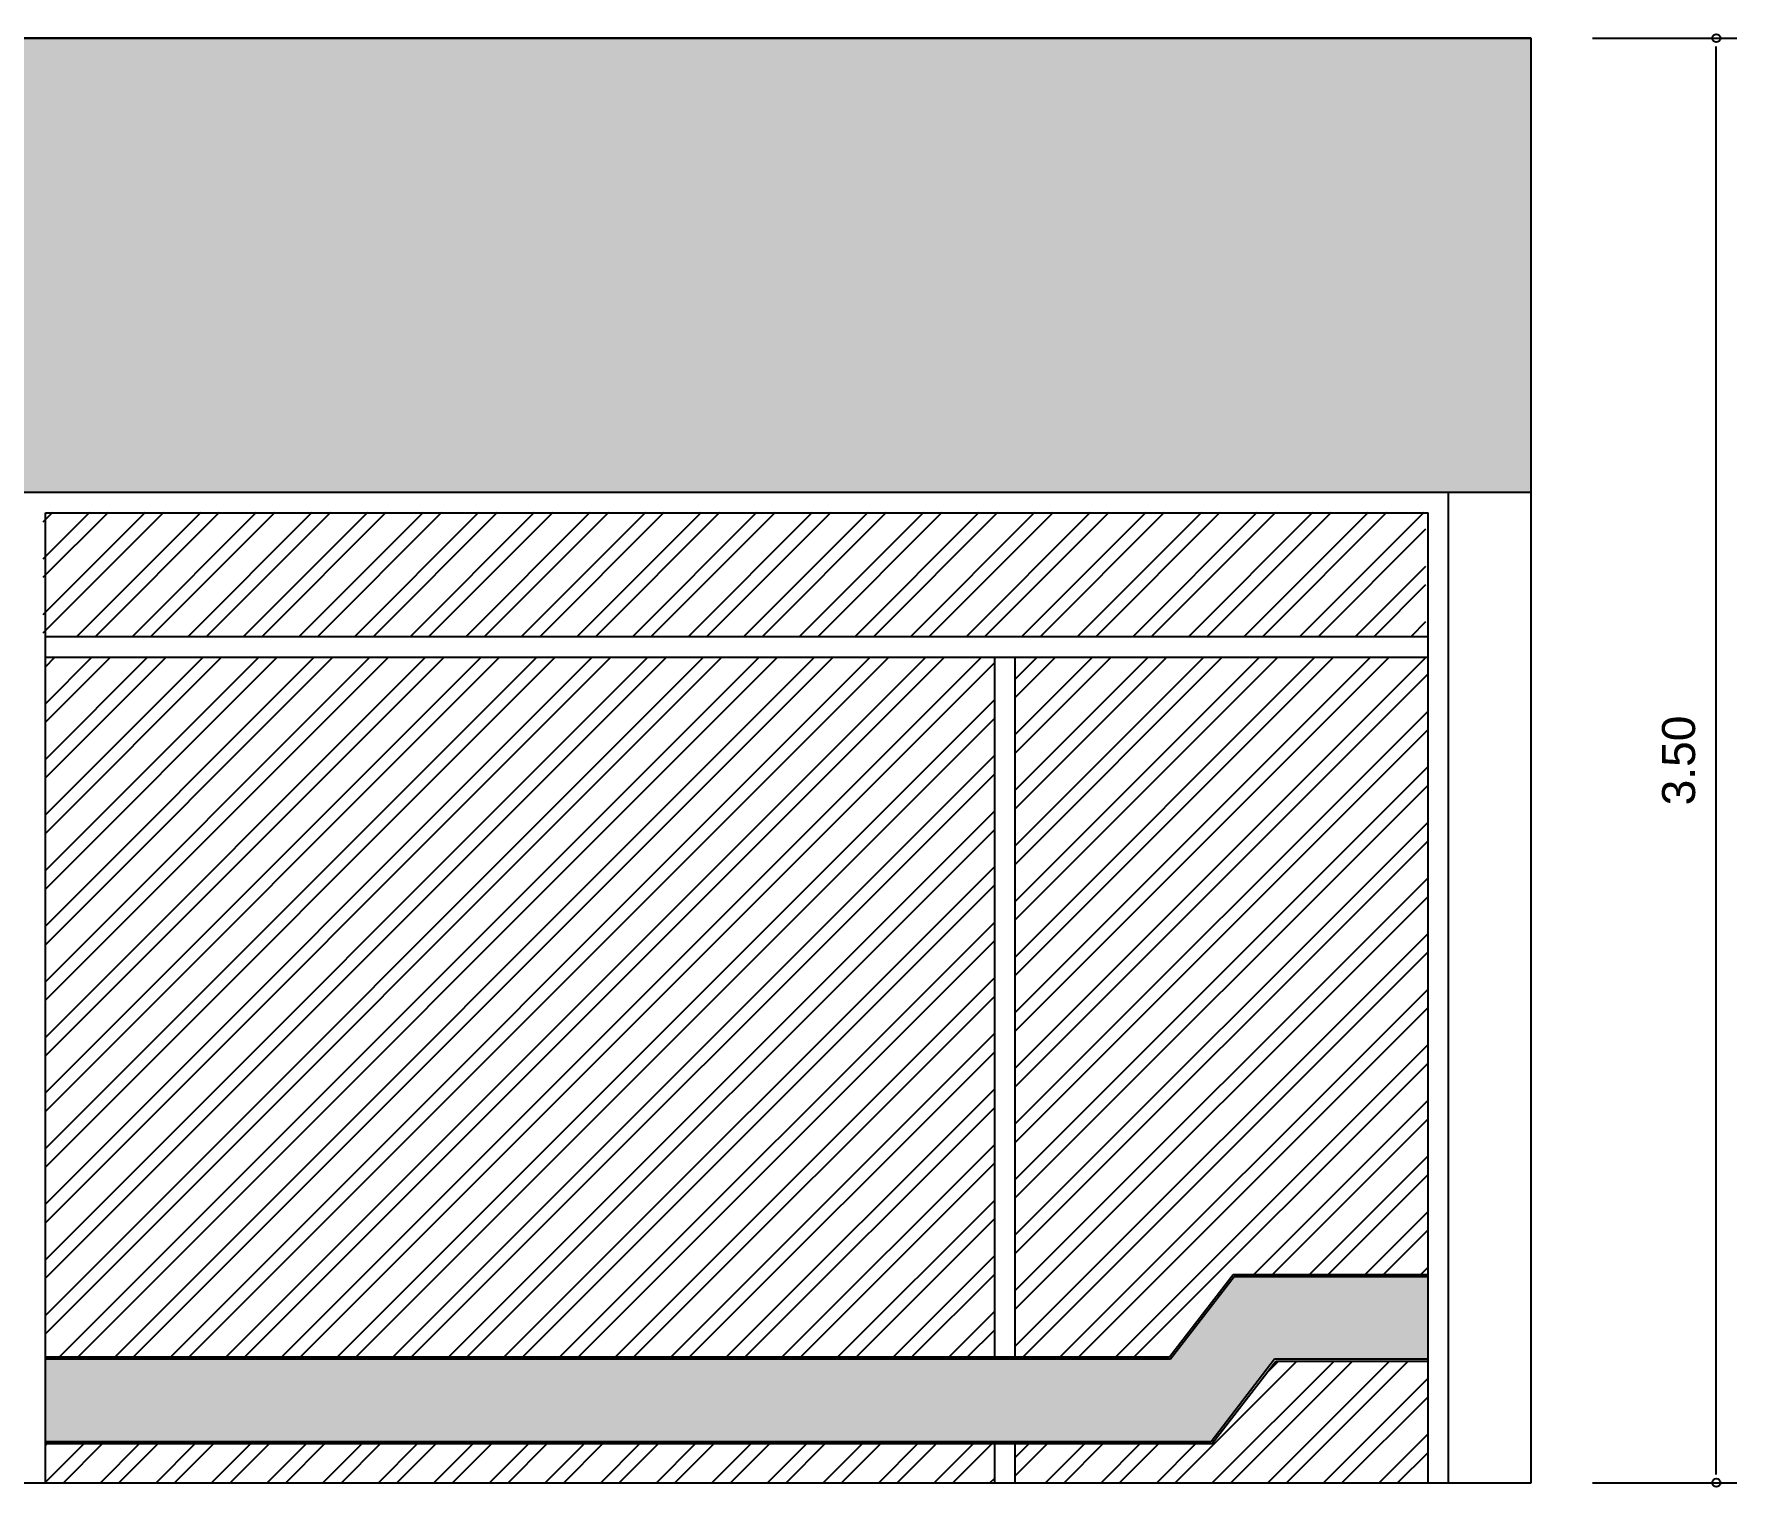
# Model space of a CAD drawing. Header units: millimetres. Extents: x 2125 to 3408, y 1171 to 1686.
# Drawn here: x 2726.038 to 2730.165, y 1622.099 to 1625.619 of the extents above; entities that cross this region are included whole.
import ezdxf

# ---------------------------------------------------------------- set-up
doc = ezdxf.new("R2010")
doc.units = ezdxf.units.MM
doc.styles.add('ROMANS', font='arial.ttf')
doc.dimstyles.new('ESCALA 50', dxfattribs={"dimtxt": 0.08, "dimasz": 0.02, "dimexe": 0.05, "dimexo": 0.05, "dimgap": 0.05, "dimtad": 1, "dimlfac": -10, "dimzin": 1, "dimdsep": 46, "dimtxsty": 'ROMANS', "dimblk1": 'PPC', "dimblk2": 'PPC', "dimsah": 1, "dimcen": 0.02, "dimclrd": 7, "dimclre": 7, "dimclrt": 3, "dimadec": 0, "dimazin": 0, "dimtfac": 1, "dimtix": 1, "dimtmove": 1, "dimatfit": 3, "dimldrblk": 'PPC', "dimfxl": 0, "dimtolj": 1, "dimtzin": 12, "dimarcsym": 0})

# ---------------------------------------------------------------- blocks, each defined once
blk = doc.blocks.new('PPC')
at = {"color": 2}
blk.add_circle((0, 0), 0.5, dxfattribs=at)
blk = doc.blocks.new('*D1153')
at = {"color": 7, "lineweight": -2, "transparency": 16777216}
for p, q in [((2729.8147, 1625.6088), (2730.1647, 1625.6088)), ((2730.1147, 1622.1288), (2730.1147, 1625.5888)), ((2729.8147, 1622.1088), (2730.1647, 1622.1088))]:
    blk.add_line(p, q, dxfattribs=at)
at = {"layer": 'DEFPOINTS', "color": 0, "transparency": 16777216}
for p in [(2729.6661, 1625.6088), (2730.1147, 1625.6088), (2729.4661, 1622.1088)]:
    blk.add_point(p, dxfattribs=at)
at = {"color": 7, "lineweight": -2, "transparency": 16777216, "xscale": 0.02, "yscale": 0.02, "zscale": 0.02}
for p, rotation in [((2730.1147, 1625.6088), 90), ((2730.1147, 1622.1088), 270)]:
    blk.add_blockref('PPC', p, dxfattribs=dict(at, rotation=rotation))
at = {"color": 3, "transparency": 16777216, "insert": (2730.0238, 1623.8588), "char_height": 0.08, "attachment_point": 5, "rotation": 90, "style": 'ROMANS'}
blk.add_mtext('\\A1;3.50', dxfattribs=at)

msp = doc.modelspace()

# ---------------------------------------------------------------- hatches: boundary and pattern name
at = {"transparency": 33554610}
h = msp.add_hatch(dxfattribs=at)
h.set_pattern_fill('ANGLE', color=253, scale=0.01)
h.set_pattern_definition([(0, (0, 0), (0, 0.06985), [0.0508, -0.01905]), (90, (0, 0), (-0.06985, 4e-18), [0.0508, -0.01905])])
h.paths.add_polyline_path([(2729.6661, 1625.6088), (2722.6661, 1625.6088), (2722.6661, 1622.1088), (2723.7661, 1622.1088), (2723.7661, 1624.5088), (2729.4661, 1624.5088), (2729.6661, 1624.5088)])
h = msp.add_hatch(dxfattribs=at)
h.set_pattern_fill('ANSI32', color=0, scale=0.01)
h.set_pattern_definition([(45, (-10.58379, 119.43482), (-0.067351921, 0.067351921), []), (45, (-10.53889, 119.43482), (-0.067351921, 0.067351921), [])])
h.paths.add_polyline_path([(2729.4108, 1624.4603), (2726.0608, 1624.4603), (2726.0608, 1624.1603), (2729.4108, 1624.1603)])
h = msp.add_hatch(dxfattribs=at)
h.set_pattern_fill('ANSI32', color=0, scale=0.01)
h.set_pattern_definition([(45, (-10.58379, 0), (-0.067351921, 0.067351921), []), (45, (-10.53889, 0), (-0.067351921, 0.067351921), [])])
h.paths.add_polyline_path([(2728.3661, 1624.1088), (2726.0661, 1624.1088), (2726.0661, 1622.4138), (2728.3661, 1622.4138)])
h.paths.add_polyline_path([(2729.4161, 1624.1088), (2728.4161, 1624.1088), (2728.4161, 1622.4138), (2728.7896, 1622.4138), (2728.9436, 1622.6138), (2729.4161, 1622.6138)])
h.paths.add_polyline_path([(2729.4161, 1622.4038), (2729.047, 1622.4038), (2728.8929, 1622.2038), (2728.4161, 1622.2038), (2728.4161, 1622.1088), (2729.4161, 1622.1088)])
h.paths.add_polyline_path([(2728.3661, 1622.2038), (2726.0661, 1622.2038), (2726.0661, 1622.1088), (2728.3661, 1622.1088)])
h = msp.add_hatch(color=7, dxfattribs=at)
h.dxf.hatch_style = 1
h.paths.add_polyline_path([(2728.3661, 1622.4088), (2726.0661, 1622.4088), (2726.0661, 1622.2088), (2728.3661, 1622.2088)])
h.paths.add_polyline_path([(2729.0445, 1622.4088), (2729.4161, 1622.4088), (2729.4161, 1622.6088), (2728.9461, 1622.6088), (2728.792, 1622.4088), (2728.4161, 1622.4088), (2728.4161, 1622.2088), (2728.8904, 1622.2088)])
h.paths.add_polyline_path([(2728.4161, 1622.4088), (2728.3661, 1622.4088), (2728.3661, 1622.2088), (2728.4161, 1622.2088)])

# ---------------------------------------------------------------- linework, layer by layer
at = {"color": 253, "transparency": 33554610}
for p, q in [((2722.6661, 1625.6088), (2729.6661, 1625.6088)), ((2729.6661, 1625.6088), (2722.6661, 1625.6088)), ((2723.7661, 1624.5088), (2729.4661, 1624.5088)), ((2729.4661, 1624.5088), (2729.6661, 1624.5088))]:
    msp.add_line(p, q, dxfattribs=at)
at = {"color": 254, "true_color": 0xffc9b8, "transparency": 33554610}
msp.add_line((2729.6661, 1622.1088), (2729.6661, 1625.6088), dxfattribs=at)
for p, q in [((2726.0161, 1624.5088), (2729.4661, 1624.5088)), ((2729.4661, 1622.1088), (2729.4661, 1624.5088)), ((2726.0661, 1624.4588), (2729.4161, 1624.4588)), ((2726.0661, 1622.1088), (2726.0661, 1624.4588)), ((2729.4161, 1622.1088), (2729.4161, 1624.4588)), ((2726.0661, 1624.1588), (2729.4161, 1624.1588)), ((2726.0661, 1624.1088), (2729.4161, 1624.1088)), ((2728.3661, 1622.4138), (2728.3661, 1624.1088)), ((2728.4161, 1622.4138), (2728.4161, 1624.1088)), ((2728.7896, 1622.4138), (2728.9436, 1622.6138)), ((2728.792, 1622.4088), (2728.9461, 1622.6088)), ((2728.9436, 1622.6138), (2729.4161, 1622.6138)), ((2728.9461, 1622.6088), (2729.4161, 1622.6088)), ((2726.0661, 1622.4138), (2728.7896, 1622.4138)), ((2726.0661, 1622.4088), (2728.792, 1622.4088)), ((2728.8904, 1622.2088), (2729.0445, 1622.4088)), ((2728.8929, 1622.2038), (2729.047, 1622.4038)), ((2729.0445, 1622.4088), (2729.4161, 1622.4088)), ((2729.047, 1622.4038), (2729.4161, 1622.4038)), ((2726.0661, 1622.2088), (2728.8904, 1622.2088)), ((2726.0661, 1622.2038), (2728.8929, 1622.2038)), ((2728.3661, 1622.1088), (2728.3661, 1622.2088)), ((2728.4161, 1622.1088), (2728.4161, 1622.2088)), ((2722.6661, 1622.1088), (2729.6661, 1622.1088))]:
    msp.add_line(p, q)

# ---------------------------------------------------------------- dimensions: what is measured, and where the dimension line sits
dim = msp.add_linear_dim(base=(2730.1147, 1625.6088), p1=(2729.4661, 1622.1088), p2=(2729.6661, 1625.6088), angle=90, dimstyle='ESCALA 50', override={"dimfxl": 0.3, "dimfxlon": 1})
dim.commit()
dim.dimension.update_dxf_attribs({"geometry": '*D1153', "text_midpoint": (2730.0238, 1623.8588)})

doc.saveas('drawing.dxf')
